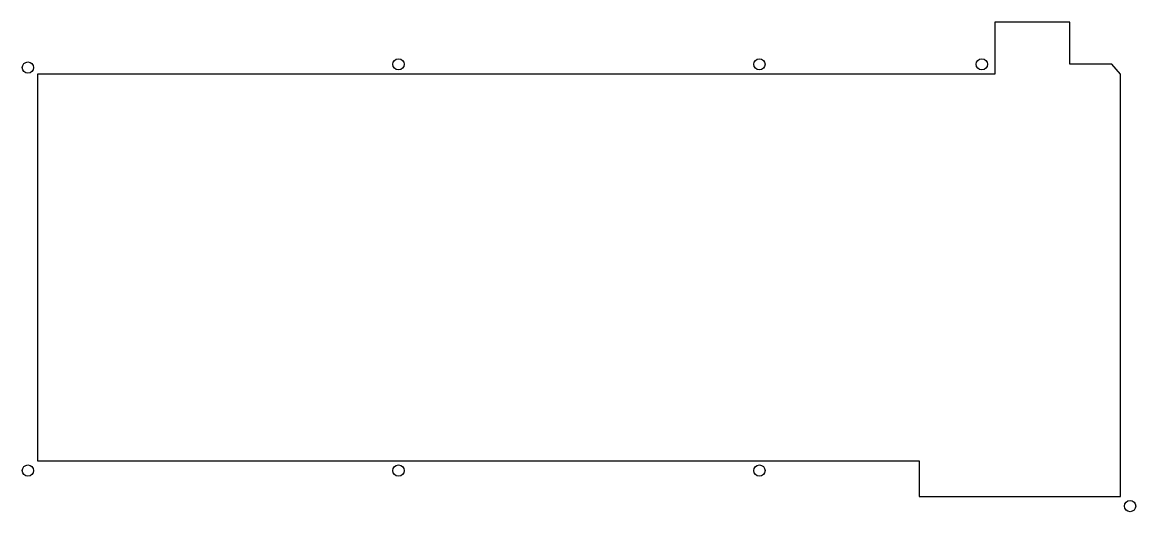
# Model space of a CAD drawing. Header units: millimetres. Extents: x -178 to 167, y -97 to 55.
import ezdxf

# ---------------------------------------------------------------- set-up
doc = ezdxf.new("R2010")
doc.units = ezdxf.units.MM
doc.layers.get('0').update_dxf_attribs({"linetype": 'CONTINUOUS'})

msp = doc.modelspace()

# ---------------------------------------------------------------- linework, layer by layer
msp.add_lwpolyline([(100.33, -81.04), (100.33, -92.04), (162.74, -92.04), (162.74, 38.96), (160.04, 41.96), (147, 41.96), (147, 55), (123.74, 55), (123.74, 38.96), (120, 38.96), (-173.26, 38.96), (-173.26, -81.04)], close=True)
for centre in [(-176.26, 40.96), (-61.26, 41.96), (50.74, 41.96), (119.74, 41.96), (-176.26, -84.04), (-61.26, -84.04), (50.74, -84.04), (165.74, -95.04)]:
    msp.add_circle(centre, 1.75)

doc.saveas('drawing.dxf')
